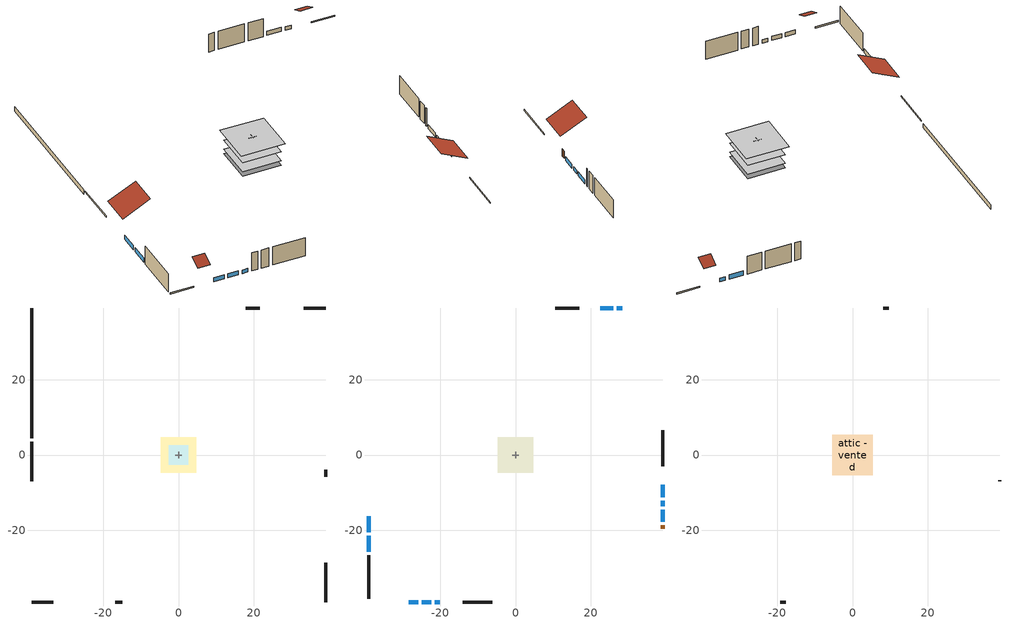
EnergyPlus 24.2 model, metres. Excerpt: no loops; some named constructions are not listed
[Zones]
crawlspace - vented
 floor foundation (Slab2 construction): -4.69,-4.69 -4.69,4.69 4.69,4.69 4.69,-4.69 z-0.91
 wall outside (RimJoist1 construction): -39.08,3.47 -39.08,-6.92 z0.3:0.61
 wall outside (RimJoist2 construction): 39.08,39.08 33.29,39.08 z0.3:0.61
 wall outside (RimJoist3 construction): 39.08,-39.08 39.08,-28.69 z0.3:0.61
 wall outside (RimJoist4 construction): -39.08,-39.08 -33.29,-39.08 z0.3:0.61
 wall foundation (FoundationWall1 construction): -39.08,39.08 -39.08,4.4 z-0.91:0.3
garage
 floor foundation (Slab1 construction): -2.59,-2.59 -2.59,2.59 2.59,2.59 2.59,-2.59 z0
 wall outside (Wall1 construction): 21.56,39.08 17.9,39.08 z0.3:5.18
 wall outside (Wall12 construction): -16.81,-39.08 -14.98,-39.08 z0.3:5.18
 wall outside (Wall2 construction): 39.08,-5.73 39.08,-3.9 z0.3:5.18
 wall to conditioned space (Wall5 construction Reversed): 0,0.91 0,-0.91 z0.3:5.18
 wall to conditioned space (Wall6 construction Reversed): -0.91,0 0.91,0 z0.3:5.18
conditioned space
 floor to crawlspace - vented (Floor1 construction): -4.69,-4.69 -4.69,4.69 4.69,4.69 4.69,-4.69 z0.3
 floor to garage (Floor2 construction): -2.59,-2.59 -2.59,2.59 2.59,2.59 2.59,-2.59 z0.3
 floor adiabatic (AdiabaticFloorConstruction): -4.69,-4.69 -4.69,4.69 4.69,4.69 4.69,-4.69 z2.74
 wall outside (AdiabaticWallConstruction 1): 39.08,-19.56 39.08,-18.65 z0.3:2.34
 wall outside (AdiabaticWallConstruction): -39.08,-16.3 -39.08,-20.56 / -39.08,-21.49 -39.08,-25.75 / 26.01,39.08 22.49,39.08 z0.3:1.46; -28.38,-39.08 -25.88,-39.08 / -24.95,-39.08 -22.45,-39.08 z0.3:1.4; 28.38,39.08 26.94,39.08 / 39.08,-13.64 39.08,-12.2 z0.3:1.28; 39.08,-17.72 39.08,-14.57 z0.3:1.37; 39.08,-11.27 39.08,-7.93 z0.3:1.43; -21.53,-39.08 -20.11,-39.08 z0.3:1.25
 wall outside (Wall3 construction): -39.08,-26.68 -39.08,-38.16 z0.3:5.18
 wall outside (Wall4 construction): 16.97,39.08 10.6,39.08 z0.3:5.18
 wall outside (Wall7 construction): 39.08,-2.97 39.08,6.57 z0.3:5.18
 wall outside (Wall8 construction): -14.05,-39.08 -6.12,-39.08 z0.3:5.18
 window (WindowConstruction): -39.08,-16.3 -39.08,-20.56 z0.3:1.46
 window (WindowConstruction 9): -28.38,-39.08 -25.88,-39.08 z0.3:1.4
 window (WindowConstruction 1): -39.08,-21.49 -39.08,-25.75 z0.3:1.46
 window (WindowConstruction 2): 28.38,39.08 26.94,39.08 z0.3:1.28
 window (WindowConstruction 3): 26.01,39.08 22.49,39.08 z0.3:1.46
 window (WindowConstruction 4): 39.08,-17.72 39.08,-14.57 z0.3:1.37
 window (WindowConstruction 5): 39.08,-13.64 39.08,-12.2 z0.3:1.28
 window (WindowConstruction 6): 39.08,-11.27 39.08,-7.93 z0.3:1.43
 window (WindowConstruction 7): -24.95,-39.08 -22.45,-39.08 z0.3:1.4
 window (WindowConstruction 8): -21.52,-39.08 -20.11,-39.08 z0.3:1.25
 door (Door): 39.08,-19.56 39.08,-18.65 z0.3:2.34
 ceiling adiabatic (AdiabaticFloorConstruction): 4.69,-4.69 4.69,4.69 -4.69,4.69 -4.69,-4.69 z2.74
attic - vented
 floor to conditioned space (Floor3 construction Reversed): -5.35,-5.35 -5.35,5.35 5.35,5.35 5.35,-5.35 z5.18
 wall outside (Wall10 construction): -19.18,-39.08 -17.74,-39.08 z0.3:5.18
 wall outside (Wall11 construction): 39.08,-7 39.08,-6.65 z0.3:5.18
 wall outside (Wall9 construction): 9.67,39.08 8.23,39.08 z0.3:5.18
 roof outside (Roof1 construction): -39.08,-15.38,5.18 -32.36,-15.38,8.55 -32.36,-7.85,8.55 -39.08,-7.85,5.18
 roof outside (Roof2 construction): 29.31,39.08,5.18 29.31,36.35,6.55 32.36,36.35,6.55 32.36,39.08,5.18
 roof outside (Roof3 construction): -29.31,-39.08,5.18 -29.31,-36.35,6.55 -32.36,-36.35,6.55 -32.36,-39.08,5.18
 roof outside (Roof4 construction): 39.08,-20.49,5.18 32.58,-20.49,8.43 32.58,-27.76,8.43 39.08,-27.76,5.18
[Material] Roughness=Rough; Thermal Absorptance=0.9
Name | Thickness {m} | Conductivity {W/m-K} | Density {kg/m3} | Specific Heat {J/kg-K} | Solar Absorptance | Visible Absorptance
ceiling loosefill ins | 0.169333 | 0.0480833 | 16.02 | 1046.75 | 0.7 | 0.7
ceiling stud and cavity | 0.1397 | 0.0824711 | 65.682 | 1177.47 | 0.7 | 0.7
floor covering | 0.0127 | 0.0433444 | 54.468 | 1339.84 | 0.6 | 0.6
floor stud and cavity | 0.1397 | 0.923637 | 92.3553 | 1139.71 | 0.7 | 0.7
gypsum board | 0.0127 | 0.160291 | 801 | 837.4 | 0.6 | 0.6
osb sheathing 0.5 in. 2; osb sheathing 0.5 in. 3 | 0.0127 | 0.115458 | 512.64 | 1214.23 | 0.7 | 0.7
osb sheathing 0.75 in. | 0.01905 | 0.115458 | 512.64 | 1214.23 | 0.7 | 0.7
wall stud and cavity 2 | 0.1397 | 0.335416 | 139.0536 | 1170.24 | 0.7 | 0.7
[Construction]
Floor1 construction Reversed: floor covering, osb sheathing 0.75 in., floor stud and cavity
Floor3 construction: ceiling loosefill ins, ceiling stud and cavity, gypsum board
Wall5 construction: osb sheathing 0.5 in. 2, wall stud and cavity 2, gypsum board
Wall6 construction: osb sheathing 0.5 in. 3, wall stud and cavity 2, gypsum board
[EnergyManagementSystem:Program]
water_heater_Control: Set water_heater_HPWHSchedOverride = water_heater_T_set; If (water_heater_amb_temp<5.56) || (water_heater_amb_temp>48.89); Set water_heater_UESchedOverride = water_heater_T_set; Set water_heater_LESchedOverride = water_heater_T_set; Else; Set water_heater_UESchedOverride = water_heater_T_set - 9.0; Set water_heater_LESchedOverride = 0; EndIf
water_heater_hpwh_EC_adj: If WarmupFlag == 0; Set dhw_e_cons = water_heater_tank_energy + water_heater_tank_on_cycle_parasitic + water_heater_tank_off_cycle_parasitic + water_heater_coil_energy + water_heater_fan_energy; Set water_heater_hpwh_ec_adj_act = 0.0 * dhw_e_cons / 1; EndIf
water_heater_InletAir: Set water_heater_Tamb_act = water_heater_amb_temp; Set water_heater_RHamb_act = 0; Set water_heater_RHamb_act = water_heater_RHamb_act + (water_heater_amb_rh / 100) / 1; Set water_heater_sens_act = (0 - water_heater_sens_cool - (water_heater_tl + water_heater_fan_pwr)) / 1; Set water_heater_lat_act = (0 - water_heater_lat_cool) / 1
[EnergyManagementSystem:ProgramCallingManager]
boiler_hydronic_pump_disaggregate_program_calling_manager: EndOfSystemTimestepBeforeHVACReporting; boiler_hydronic_pump_disaggregate_program
boiler_hydronic_pump_power_program_calling_manager: EndOfSystemTimestepBeforeHVACReporting; boiler_hydronic_pump_power_program
component_loads_program_calling_manager: EndOfZoneTimestepAfterZoneReporting; component_loads_program
fridge_schedule_program_calling_manager: BeginZoneTimestepAfterInitHeatBalance; fridge_schedule_program
infil_program_calling_manager: BeginZoneTimestepAfterInitHeatBalance; infil_program
natural_vent_program_calling_manager: BeginZoneTimestepAfterInitHeatBalance; natural_vent_program
room_ac_supply_fan_disaggregate_program_calling_manager: EndOfSystemTimestepBeforeHVACReporting; room_ac_supply_fan_disaggregate_program
total_airflows_program_calling_manager: EndOfZoneTimestepAfterZoneReporting; total_airflows_program
total_loads_program_calling_manager: EndOfZoneTimestepAfterZoneReporting; total_loads_program
unmet_hours_program_calling_manager: EndOfZoneTimestepBeforeZoneReporting; unmet_hours_program
water_heater_hpwh_EC_adj_ProgramManager: EndOfSystemTimestepBeforeHVACReporting; water_heater_hpwh_EC_adj
water_heater_ProgramManager: InsideHVACSystemIterationLoop; water_heater_Control; water_heater_InletAir
[EnergyManagementSystem:OutputVariable]
Name | EMS Variable | Type of Data in Variable | Update Frequency | EMS Program or Subroutine | Units
boiler hydronic pump disaggregate htg primary | boiler_hydronic_pump_primary_htg | Summed | SystemTimestep | boiler_hydronic_pump_disaggregate_program | J
room ac supply fan disaggregate clg | room_ac_supply_fan_clg | Summed | SystemTimestep | room_ac_supply_fan_disaggregate_program | J
loads_htg_tot_peakload_outvar; loads_htg_tot_annual_outvar; loads_htg_tot_timeseries_outvar | loads_htg_tot | Summed | ZoneTimestep | total_loads_program | J
loads_clg_tot_peakload_outvar; loads_clg_tot_annual_outvar; loads_clg_tot_timeseries_outvar | loads_clg_tot | Summed | ZoneTimestep | total_loads_program | J
htg_unmet_hours_annual_outvar; htg_unmet_hours_timeseries_outvar | htg_unmet_hours | Summed | ZoneTimestep | unmet_hours_program | hr
clg_unmet_hours_annual_outvar; clg_unmet_hours_timeseries_outvar | clg_unmet_hours | Summed | ZoneTimestep | unmet_hours_program | hr
loads_htg_roofs_annual_outvar; loads_htg_roofs_timeseries_outvar | loads_htg_roofs | Summed | ZoneTimestep | component_loads_program | J
loads_htg_ceilings_annual_outvar; loads_htg_ceilings_timeseries_outvar | loads_htg_ceilings | Summed | ZoneTimestep | component_loads_program | J
loads_htg_walls_annual_outvar; loads_htg_walls_timeseries_outvar | loads_htg_walls | Summed | ZoneTimestep | component_loads_program | J
loads_htg_rim_joists_annual_outvar; loads_htg_rim_joists_timeseries_outvar | loads_htg_rim_joists | Summed | ZoneTimestep | component_loads_program | J
loads_htg_foundation_walls_annual_outvar; loads_htg_foundation_walls_timeseries_outvar | loads_htg_foundation_walls | Summed | ZoneTimestep | component_loads_program | J
loads_htg_doors_annual_outvar; loads_htg_doors_timeseries_outvar | loads_htg_doors | Summed | ZoneTimestep | component_loads_program | J
loads_htg_windows_conduction_annual_outvar; loads_htg_windows_conduction_timeseries_outvar | loads_htg_windows_conduction | Summed | ZoneTimestep | component_loads_program | J
loads_htg_windows_solar_annual_outvar; loads_htg_windows_solar_timeseries_outvar | loads_htg_windows_solar | Summed | ZoneTimestep | component_loads_program | J
loads_htg_skylights_conduction_annual_outvar; loads_htg_skylights_conduction_timeseries_outvar | loads_htg_skylights_conduction | Summed | ZoneTimestep | component_loads_program | J
loads_htg_skylights_solar_annual_outvar; loads_htg_skylights_solar_timeseries_outvar | loads_htg_skylights_solar | Summed | ZoneTimestep | component_loads_program | J
loads_htg_floors_annual_outvar; loads_htg_floors_timeseries_outvar | loads_htg_floors | Summed | ZoneTimestep | component_loads_program | J
loads_htg_slabs_annual_outvar; loads_htg_slabs_timeseries_outvar | loads_htg_slabs | Summed | ZoneTimestep | component_loads_program | J
loads_htg_internal_mass_annual_outvar; loads_htg_internal_mass_timeseries_outvar | loads_htg_internal_mass | Summed | ZoneTimestep | component_loads_program | J
loads_htg_infil_annual_outvar; loads_htg_infil_timeseries_outvar | loads_htg_infil | Summed | ZoneTimestep | component_loads_program | J
loads_htg_natvent_annual_outvar; loads_htg_natvent_timeseries_outvar | loads_htg_natvent | Summed | ZoneTimestep | component_loads_program | J
loads_htg_mechvent_annual_outvar; loads_htg_mechvent_timeseries_outvar | loads_htg_mechvent | Summed | ZoneTimestep | component_loads_program | J
loads_htg_whf_annual_outvar; loads_htg_whf_timeseries_outvar | loads_htg_whf | Summed | ZoneTimestep | component_loads_program | J
loads_htg_ducts_annual_outvar; loads_htg_ducts_timeseries_outvar | loads_htg_ducts | Summed | ZoneTimestep | component_loads_program | J
loads_htg_intgains_annual_outvar; loads_htg_intgains_timeseries_outvar | loads_htg_intgains | Summed | ZoneTimestep | component_loads_program | J
loads_htg_lighting_annual_outvar; loads_htg_lighting_timeseries_outvar | loads_htg_lighting | Summed | ZoneTimestep | component_loads_program | J
loads_clg_roofs_annual_outvar; loads_clg_roofs_timeseries_outvar | loads_clg_roofs | Summed | ZoneTimestep | component_loads_program | J
loads_clg_ceilings_annual_outvar; loads_clg_ceilings_timeseries_outvar | loads_clg_ceilings | Summed | ZoneTimestep | component_loads_program | J
loads_clg_walls_annual_outvar; loads_clg_walls_timeseries_outvar | loads_clg_walls | Summed | ZoneTimestep | component_loads_program | J
loads_clg_rim_joists_annual_outvar; loads_clg_rim_joists_timeseries_outvar | loads_clg_rim_joists | Summed | ZoneTimestep | component_loads_program | J
loads_clg_foundation_walls_annual_outvar; loads_clg_foundation_walls_timeseries_outvar | loads_clg_foundation_walls | Summed | ZoneTimestep | component_loads_program | J
loads_clg_doors_annual_outvar; loads_clg_doors_timeseries_outvar | loads_clg_doors | Summed | ZoneTimestep | component_loads_program | J
loads_clg_windows_conduction_annual_outvar; loads_clg_windows_conduction_timeseries_outvar | loads_clg_windows_conduction | Summed | ZoneTimestep | component_loads_program | J
loads_clg_windows_solar_annual_outvar; loads_clg_windows_solar_timeseries_outvar | loads_clg_windows_solar | Summed | ZoneTimestep | component_loads_program | J
loads_clg_skylights_conduction_annual_outvar; loads_clg_skylights_conduction_timeseries_outvar | loads_clg_skylights_conduction | Summed | ZoneTimestep | component_loads_program | J
loads_clg_skylights_solar_annual_outvar; loads_clg_skylights_solar_timeseries_outvar | loads_clg_skylights_solar | Summed | ZoneTimestep | component_loads_program | J
loads_clg_floors_annual_outvar; loads_clg_floors_timeseries_outvar | loads_clg_floors | Summed | ZoneTimestep | component_loads_program | J
loads_clg_slabs_annual_outvar; loads_clg_slabs_timeseries_outvar | loads_clg_slabs | Summed | ZoneTimestep | component_loads_program | J
loads_clg_internal_mass_annual_outvar; loads_clg_internal_mass_timeseries_outvar | loads_clg_internal_mass | Summed | ZoneTimestep | component_loads_program | J
loads_clg_infil_annual_outvar; loads_clg_infil_timeseries_outvar | loads_clg_infil | Summed | ZoneTimestep | component_loads_program | J
loads_clg_natvent_annual_outvar; loads_clg_natvent_timeseries_outvar | loads_clg_natvent | Summed | ZoneTimestep | component_loads_program | J
loads_clg_mechvent_annual_outvar; loads_clg_mechvent_timeseries_outvar | loads_clg_mechvent | Summed | ZoneTimestep | component_loads_program | J
loads_clg_whf_annual_outvar; loads_clg_whf_timeseries_outvar | loads_clg_whf | Summed | ZoneTimestep | component_loads_program | J
loads_clg_ducts_annual_outvar; loads_clg_ducts_timeseries_outvar | loads_clg_ducts | Summed | ZoneTimestep | component_loads_program | J
loads_clg_intgains_annual_outvar; loads_clg_intgains_timeseries_outvar | loads_clg_intgains | Summed | ZoneTimestep | component_loads_program | J
loads_clg_lighting_annual_outvar; loads_clg_lighting_timeseries_outvar | loads_clg_lighting | Summed | ZoneTimestep | component_loads_program | J
total_infil_flow_rate_timeseries_outvar | total_infil_flow_rate | Averaged | ZoneTimestep | total_airflows_program | m^3/s
total_mechvent_flow_rate_timeseries_outvar | total_mechvent_flow_rate | Averaged | ZoneTimestep | total_airflows_program | m^3/s
total_natvent_flow_rate_timeseries_outvar | total_natvent_flow_rate | Averaged | ZoneTimestep | total_airflows_program | m^3/s
total_whf_flow_rate_timeseries_outvar | total_whf_flow_rate | Averaged | ZoneTimestep | total_airflows_program | m^3/s
[Schedule:Day:Interval]
trans schedule winter=0.85 summer=0.7 day; trans schedule winter=0.85 summer=0.7 day 2: No, 24:00, 0.85
trans schedule winter=0.85 summer=0.7 day 1: No, 24:00, 0.7
trans schedule winter=0.85 summer=0.7 default day; mech vent bath fan 0 schedule default day; mech vent range fan 0 schedule default day; general water use schedule default day; freezer schedule default day; cooling season schedule day; cooling season schedule day 2; cooling season schedule default day; exterior lighting schedule default day; natural vent schedule default day: No, 24:00, 0
mech vent bath fan 0 schedule day: No, 05:00, 0, 06:00, 1, 24:00, 0
mech vent range fan 0 schedule day: No, 14:00, 0, 15:00, 1, 24:00, 0
general water use schedule day: No, 01:00, 0.315068, 03:00, 0.287671, 04:00, 0.342466, 05:00, 0.369863, 06:00, 0.520548, 07:00, 0.60274, 08:00, 0.534247, 10:00, 0.506849, 11:00, 0.465753, 14:00, 0.479452, 15:00, 0.534247, 16:00, 0.589041, 17:00, 0.69863, 18:00, 0.876712, 19:00, 0.890411, 20:00, 0.986301, 21:00, 1, 22:00, 0.863014, 23:00, 0.616438, 24:00, 0.465753
freezer schedule day; freezer schedule day 6: No, 01:00, 0.610949, 02:00, 0.595675, 03:00, 0.580401, 04:00, 0.565128, 06:00, 0.549854, 07:00, 0.580401, 08:00, 0.610949, 10:00, 0.626223, 12:00, 0.610949, 15:00, 0.641496, 16:00, 0.626223, 17:00, 0.672044, 18:00, 0.733139, 19:00, 0.763686, 20:00, 0.733139, 21:00, 0.717865, 22:00, 0.702591, 23:00, 0.672044, 24:00, 0.626223
freezer schedule day 1: No, 01:00, 0.609489, 02:00, 0.594252, 03:00, 0.579015, 04:00, 0.563777, 06:00, 0.54854, 07:00, 0.579015, 08:00, 0.609489, 10:00, 0.624726, 12:00, 0.609489, 15:00, 0.639964, 16:00, 0.624726, 17:00, 0.670438, 18:00, 0.731387, 19:00, 0.761861, 20:00, 0.731387, 21:00, 0.71615, 22:00, 0.700912, 23:00, 0.670438, 24:00, 0.624726
freezer schedule day 2: No, 01:00, 0.791241, 02:00, 0.77146, 03:00, 0.751679, 04:00, 0.731898, 06:00, 0.712117, 07:00, 0.751679, 08:00, 0.791241, 10:00, 0.811022, 12:00, 0.791241, 15:00, 0.830803, 16:00, 0.811022, 17:00, 0.870365, 18:00, 0.949489, 19:00, 0.989051, 20:00, 0.949489, 21:00, 0.929708, 22:00, 0.909927, 23:00, 0.870365, 24:00, 0.811022
freezer schedule day 3: No, 01:00, 0.8, 02:00, 0.78, 03:00, 0.76, 04:00, 0.74, 06:00, 0.72, 07:00, 0.76, 08:00, 0.8, 10:00, 0.82, 12:00, 0.8, 15:00, 0.84, 16:00, 0.82, 17:00, 0.88, 18:00, 0.96, 19:00, 1, 20:00, 0.96, 21:00, 0.94, 22:00, 0.92, 23:00, 0.88, 24:00, 0.82
freezer schedule day 4: No, 01:00, 0.679562, 02:00, 0.662573, 03:00, 0.645584, 04:00, 0.628595, 06:00, 0.611606, 07:00, 0.645584, 08:00, 0.679562, 10:00, 0.696551, 12:00, 0.679562, 15:00, 0.71354, 16:00, 0.696551, 17:00, 0.747518, 18:00, 0.815474, 19:00, 0.849453, 20:00, 0.815474, 21:00, 0.798485, 22:00, 0.781496, 23:00, 0.747518, 24:00, 0.696551
freezer schedule day 5: No, 01:00, 0.675182, 02:00, 0.658303, 03:00, 0.641423, 04:00, 0.624544, 06:00, 0.607664, 07:00, 0.641423, 08:00, 0.675182, 10:00, 0.692062, 12:00, 0.675182, 15:00, 0.708942, 16:00, 0.692062, 17:00, 0.742701, 18:00, 0.810219, 19:00, 0.843978, 20:00, 0.810219, 21:00, 0.793339, 22:00, 0.77646, 23:00, 0.742701, 24:00, 0.692062
cooling season schedule day 1; natural vent schedule day: No, 24:00, 1
exterior lighting schedule day: No, 01:00, 0.566667, 03:00, 0.524167, 05:00, 0.495833, 06:00, 0.5525, 07:00, 0.623333, 08:00, 0.580833, 09:00, 0.439167, 10:00, 0.354167, 12:00, 0.34, 13:00, 0.354167, 14:00, 0.396667, 15:00, 0.425, 16:00, 0.495833, 17:00, 0.623333, 18:00, 0.793333, 19:00, 0.906667, 20:00, 0.963333, 21:00, 0.991667, 22:00, 0.920833, 23:00, 0.793333, 24:00, 0.665833
exterior lighting schedule day 1: No, 01:00, 0.528571, 03:00, 0.488929, 05:00, 0.4625, 06:00, 0.515357, 07:00, 0.581429, 08:00, 0.541786, 09:00, 0.409643, 10:00, 0.330357, 12:00, 0.317143, 13:00, 0.330357, 14:00, 0.37, 15:00, 0.396429, 16:00, 0.4625, 17:00, 0.581429, 18:00, 0.74, 19:00, 0.845714, 20:00, 0.898571, 21:00, 0.925, 22:00, 0.858929, 23:00, 0.74, 24:00, 0.621071
exterior lighting schedule day 10: No, 01:00, 0.552381, 03:00, 0.510952, 05:00, 0.483333, 06:00, 0.538571, 07:00, 0.607619, 08:00, 0.56619, 09:00, 0.428095, 10:00, 0.345238, 12:00, 0.331429, 13:00, 0.345238, 14:00, 0.386667, 15:00, 0.414286, 16:00, 0.483333, 17:00, 0.607619, 18:00, 0.773333, 19:00, 0.88381, 20:00, 0.939048, 21:00, 0.966667, 22:00, 0.897619, 23:00, 0.773333, 24:00, 0.649048
exterior lighting schedule day 11: No, 01:00, 0.571429, 03:00, 0.528571, 05:00, 0.5, 06:00, 0.557143, 07:00, 0.628571, 08:00, 0.585714, 09:00, 0.442857, 10:00, 0.357143, 12:00, 0.342857, 13:00, 0.357143, 14:00, 0.4, 15:00, 0.428571, 16:00, 0.5, 17:00, 0.628571, 18:00, 0.8, 19:00, 0.914286, 20:00, 0.971429, 21:00, 1, 22:00, 0.928571, 23:00, 0.8, 24:00, 0.671429
exterior lighting schedule day 2: No, 01:00, 0.485714, 03:00, 0.449286, 05:00, 0.425, 06:00, 0.473571, 07:00, 0.534286, 08:00, 0.497857, 09:00, 0.376429, 10:00, 0.303571, 12:00, 0.291429, 13:00, 0.303571, 14:00, 0.34, 15:00, 0.364286, 16:00, 0.425, 17:00, 0.534286, 18:00, 0.68, 19:00, 0.777143, 20:00, 0.825714, 21:00, 0.85, 22:00, 0.789286, 23:00, 0.68, 24:00, 0.570714
exterior lighting schedule day 3: No, 01:00, 0.442857, 03:00, 0.409643, 05:00, 0.3875, 06:00, 0.431786, 07:00, 0.487143, 08:00, 0.453929, 09:00, 0.343214, 10:00, 0.276786, 12:00, 0.265714, 13:00, 0.276786, 14:00, 0.31, 15:00, 0.332143, 16:00, 0.3875, 17:00, 0.487143, 18:00, 0.62, 19:00, 0.708571, 20:00, 0.752857, 21:00, 0.775, 22:00, 0.719643, 23:00, 0.62, 24:00, 0.520357
exterior lighting schedule day 4: No, 01:00, 0.4, 03:00, 0.37, 05:00, 0.35, 06:00, 0.39, 07:00, 0.44, 08:00, 0.41, 09:00, 0.31, 10:00, 0.25, 12:00, 0.24, 13:00, 0.25, 14:00, 0.28, 15:00, 0.3, 16:00, 0.35, 17:00, 0.44, 18:00, 0.56, 19:00, 0.64, 20:00, 0.68, 21:00, 0.7, 22:00, 0.65, 23:00, 0.56, 24:00, 0.47
exterior lighting schedule day 5: No, 01:00, 0.380952, 03:00, 0.352381, 05:00, 0.333333, 06:00, 0.371429, 07:00, 0.419048, 08:00, 0.390476, 09:00, 0.295238, 10:00, 0.238095, 12:00, 0.228571, 13:00, 0.238095, 14:00, 0.266667, 15:00, 0.285714, 16:00, 0.333333, 17:00, 0.419048, 18:00, 0.533333, 19:00, 0.609524, 20:00, 0.647619, 21:00, 0.666667, 22:00, 0.619048, 23:00, 0.533333, 24:00, 0.447619
exterior lighting schedule day 6: No, 01:00, 0.390476, 03:00, 0.36119, 05:00, 0.341667, 06:00, 0.380714, 07:00, 0.429524, 08:00, 0.400238, 09:00, 0.302619, 10:00, 0.244048, 12:00, 0.234286, 13:00, 0.244048, 14:00, 0.273333, 15:00, 0.292857, 16:00, 0.341667, 17:00, 0.429524, 18:00, 0.546667, 19:00, 0.624762, 20:00, 0.66381, 21:00, 0.683333, 22:00, 0.634524, 23:00, 0.546667, 24:00, 0.45881
exterior lighting schedule day 7: No, 01:00, 0.419048, 03:00, 0.387619, 05:00, 0.366667, 06:00, 0.408571, 07:00, 0.460952, 08:00, 0.429524, 09:00, 0.324762, 10:00, 0.261905, 12:00, 0.251429, 13:00, 0.261905, 14:00, 0.293333, 15:00, 0.314286, 16:00, 0.366667, 17:00, 0.460952, 18:00, 0.586667, 19:00, 0.670476, 20:00, 0.712381, 21:00, 0.733333, 22:00, 0.680952, 23:00, 0.586667, 24:00, 0.492381
exterior lighting schedule day 8: No, 01:00, 0.466667, 03:00, 0.431667, 05:00, 0.408333, 06:00, 0.455, 07:00, 0.513333, 08:00, 0.478333, 09:00, 0.361667, 10:00, 0.291667, 12:00, 0.28, 13:00, 0.291667, 14:00, 0.326667, 15:00, 0.35, 16:00, 0.408333, 17:00, 0.513333, 18:00, 0.653333, 19:00, 0.746667, 20:00, 0.793333, 21:00, 0.816667, 22:00, 0.758333, 23:00, 0.653333, 24:00, 0.548333
exterior lighting schedule day 9: No, 01:00, 0.509524, 03:00, 0.47131, 05:00, 0.445833, 06:00, 0.496786, 07:00, 0.560476, 08:00, 0.522262, 09:00, 0.394881, 10:00, 0.318452, 12:00, 0.305714, 13:00, 0.318452, 14:00, 0.356667, 15:00, 0.382143, 16:00, 0.445833, 17:00, 0.560476, 18:00, 0.713333, 19:00, 0.815238, 20:00, 0.86619, 21:00, 0.891667, 22:00, 0.827976, 23:00, 0.713333, 24:00, 0.59869
[Schedule:Week:Daily]
cooling season schedule Week Rule - Jan1-May26: cooling season schedule day, cooling season schedule day, cooling season schedule day, cooling season schedule day, cooling season schedule day, cooling season schedule day, cooling season schedule day, cooling season schedule default day, cooling season schedule default day, cooling season schedule default day, cooling season schedule default day, cooling season schedule default day
cooling season schedule Week Rule - May27-Jun2: cooling season schedule day, cooling season schedule day, cooling season schedule day, cooling season schedule day, cooling season schedule day, cooling season schedule day 1, cooling season schedule day 1, cooling season schedule default day, cooling season schedule default day, cooling season schedule default day, cooling season schedule default day, cooling season schedule default day
cooling season schedule Week Rule - Jun3-Sep29: cooling season schedule day 1, cooling season schedule day 1, cooling season schedule day 1, cooling season schedule day 1, cooling season schedule day 1, cooling season schedule day 1, cooling season schedule day 1, cooling season schedule default day, cooling season schedule default day, cooling season schedule default day, cooling season schedule default day, cooling season schedule default day
cooling season schedule Week Rule - Sep30-Oct6: cooling season schedule day 1, cooling season schedule day 2, cooling season schedule day 2, cooling season schedule day 2, cooling season schedule day 2, cooling season schedule day 2, cooling season schedule day 2, cooling season schedule default day, cooling season schedule default day, cooling season schedule default day, cooling season schedule default day, cooling season schedule default day
cooling season schedule Week Rule - Oct7-Dec31: cooling season schedule day 2, cooling season schedule day 2, cooling season schedule day 2, cooling season schedule day 2, cooling season schedule day 2, cooling season schedule day 2, cooling season schedule day 2, cooling season schedule default day, cooling season schedule default day, cooling season schedule default day, cooling season schedule default day, cooling season schedule default day
exterior lighting schedule Week Rule - Dec2-Dec31: exterior lighting schedule day 11, exterior lighting schedule day 11, exterior lighting schedule day 11, exterior lighting schedule day 11, exterior lighting schedule day 11, exterior lighting schedule day 11, exterior lighting schedule day 11, exterior lighting schedule default day, exterior lighting schedule default day, exterior lighting schedule default day, exterior lighting schedule default day, exterior lighting schedule default day
natural vent schedule Week Rule - Jan1-Jan6: natural vent schedule day, natural vent schedule day, natural vent schedule default day, natural vent schedule day, natural vent schedule default day, natural vent schedule day, natural vent schedule default day, natural vent schedule default day, natural vent schedule default day, natural vent schedule default day, natural vent schedule default day, natural vent schedule default day
natural vent schedule Week Rule - Jan7-Dec31: natural vent schedule default day, natural vent schedule day, natural vent schedule default day, natural vent schedule day, natural vent schedule default day, natural vent schedule day, natural vent schedule default day, natural vent schedule default day, natural vent schedule default day, natural vent schedule default day, natural vent schedule default day, natural vent schedule default day
[Schedule:Year]
cooling season schedule: cooling season schedule Week Rule - Jan1-May26, 1, 1, 5, 26, cooling season schedule Week Rule - May27-Jun2, 5, 27, 6, 2, cooling season schedule Week Rule - Jun3-Sep29, 6, 3, 9, 29, cooling season schedule Week Rule - Sep30-Oct6, 9, 30, 10, 6, cooling season schedule Week Rule - Oct7-Dec31, 10, 7, 12, 31
natural vent schedule: natural vent schedule Week Rule - Jan1-Jan6, 1, 1, 1, 6, natural vent schedule Week Rule - Jan7-Dec31, 1, 7, 12, 31
[Schedule:File]
hot_water_dishwasher: File=in.schedules.csv; Column Number=7; Rows to Skip at Top=1; Number of Hours of Data=8760; Column Separator=Comma; Interpolate to Timestep=Yes; Minutes per Item=15; Adjust Schedule for Daylight Savings=Yes
